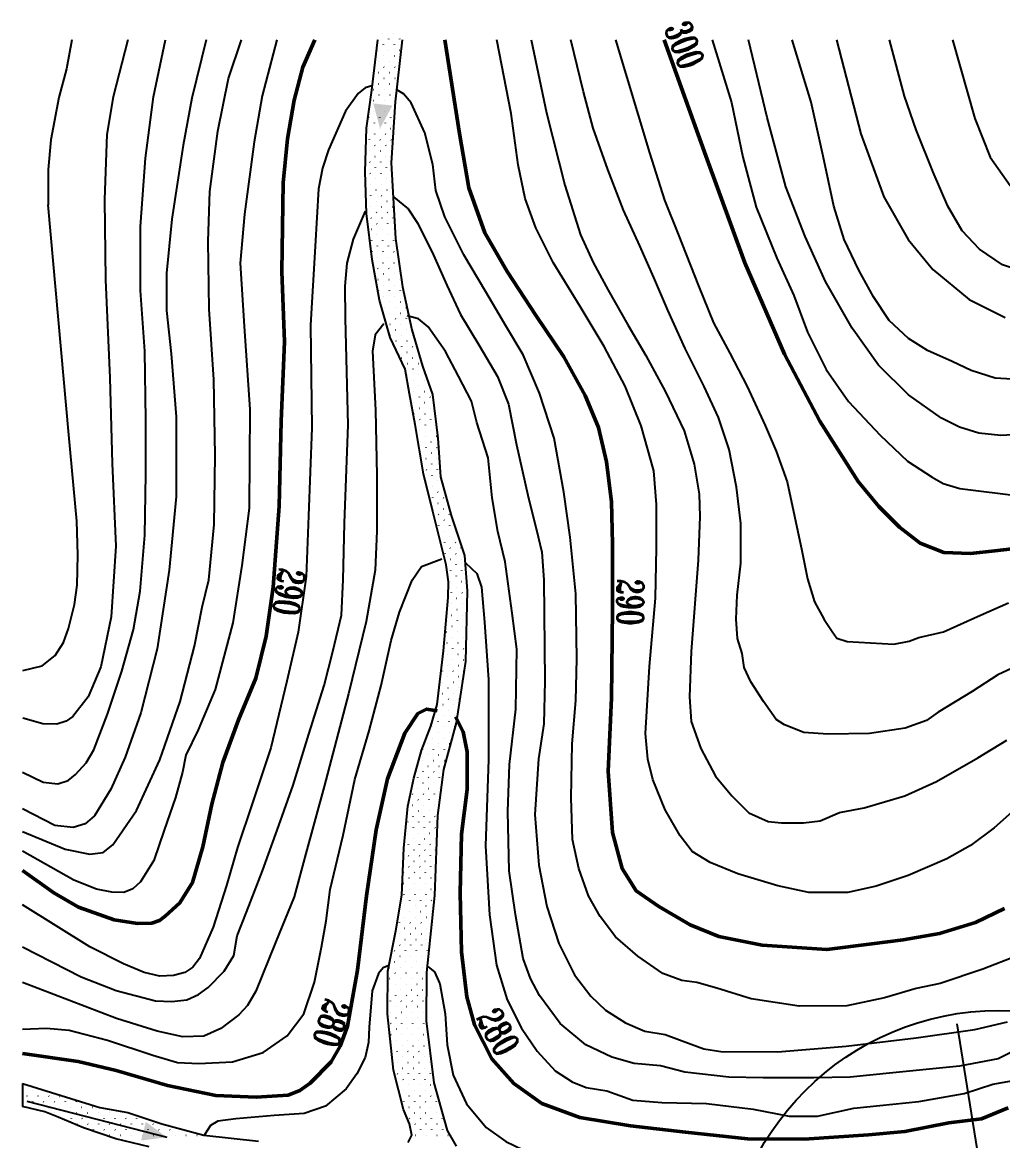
# Model space of a CAD drawing. Header units: millimetres. Extents: x 2268 to 10992, y 389 to 3530.
# Drawn here: x 4580.8 to 4867.3, y 660.5 to 987.3 of the extents above; entities that cross this region are included whole.
import ezdxf
from ezdxf.enums import TextEntityAlignment as Align

# ---------------------------------------------------------------- set-up
doc = ezdxf.new("R2010")
doc.units = ezdxf.units.MM
doc.layers.get('0').update_dxf_attribs({"true_color": 0xd9d9d9})
for name, color, linetype in [('cerchi', 101, 'Continuous'), ('fiume', 4, 'Continuous'), ('reffifilo 2', 192, 'Continuous')]:
    doc.layers.add(name, color=color, linetype=linetype)
doc.layers.add('linee rosse', color=7, linetype='Continuous', lineweight=50, true_color=0xffc2c2)
doc.styles.add('TRIPLEX', font='romant', dxfattribs={"width": 0.86, "height": 10})

# ---------------------------------------------------------------- blocks, each defined once
blk = doc.blocks.new('B01C419F8')
at = {"layer": 'fiume', "linetype": 'Continuous'}
for p, q in [((262.66, 45.44), (262.68, 45.45)), ((263.82, 45.47), (263.84, 45.48)), ((264.98, 45.5), (265, 45.51)), ((265.56, 46.08), (265.57, 46.09)), ((266.14, 45.52), (266.15, 45.54)), ((267.3, 45.55), (267.31, 45.57)), ((268.46, 45.58), (268.47, 45.59)), ((269.62, 45.61), (269.63, 45.62)), ((270.78, 45.64), (270.79, 45.65)), ((271.94, 45.66), (271.95, 45.68)), ((273.1, 45.69), (273.11, 45.71)), ((274.26, 45.72), (274.27, 45.74)), ((275.42, 45.75), (275.43, 45.76)), ((277.16, 45.23), (277.17, 45.24)), ((278.32, 45.25), (278.33, 45.27)), ((259.18, 44.22), (259.2, 44.24)), ((260.34, 44.25), (260.36, 44.26)), ((260.92, 44.83), (260.94, 44.84)), ((261.5, 44.28), (261.52, 44.29)), ((262.08, 44.86), (262.1, 44.87)), ((262.66, 44.31), (262.68, 44.32)), ((263.24, 44.89), (263.26, 44.9)), ((263.82, 44.34), (263.84, 44.35)), ((264.4, 44.92), (264.42, 44.93)), ((264.98, 44.36), (265, 44.38)), ((265.56, 44.94), (265.58, 44.96)), ((266.14, 44.39), (266.15, 44.41)), ((266.72, 44.97), (266.73, 44.99)), ((267.3, 44.42), (267.31, 44.43)), ((267.88, 45), (267.89, 45.01)), ((268.46, 44.45), (268.47, 44.46)), ((269.04, 45.03), (269.05, 45.04)), ((269.62, 44.48), (269.63, 44.49)), ((270.2, 45.06), (270.21, 45.07)), ((270.78, 44.51), (270.79, 44.52)), ((271.36, 45.09), (271.37, 45.1)), ((271.94, 44.53), (271.95, 44.55)), ((272.52, 45.11), (272.53, 45.13)), ((273.1, 44.56), (273.11, 44.58)), ((273.68, 45.14), (273.69, 45.16)), ((274.26, 44.59), (274.27, 44.6)), ((274.84, 45.17), (274.85, 45.18)), ((275.42, 44.62), (275.43, 44.63)), ((276, 45.2), (276.01, 45.21)), ((276, 44.07), (276.01, 44.08)), ((276.58, 44.65), (276.59, 44.66)), ((277.16, 44.1), (277.17, 44.11)), ((277.74, 44.68), (277.75, 44.69)), ((278.32, 44.12), (278.33, 44.14)), ((278.9, 44.7), (278.91, 44.72)), ((279.48, 44.15), (279.49, 44.17)), ((280.06, 44.73), (280.07, 44.75)), ((280.64, 44.18), (280.65, 44.19)), ((281.22, 44.76), (281.23, 44.77)), ((281.8, 44.21), (281.81, 44.22)), ((282.96, 44.24), (282.97, 44.25)), ((323.54, 44.1), (323.56, 44.11)), ((251.07, 42.89), (251.08, 42.91)), ((252.22, 42.92), (252.24, 42.94)), ((253.38, 42.95), (253.4, 42.96)), ((254.54, 42.98), (254.56, 42.99)), ((255.7, 43.01), (255.72, 43.02)), ((256.86, 43.03), (256.88, 43.05)), ((257.44, 43.61), (257.46, 43.63)), ((258.02, 43.06), (258.04, 43.08)), ((258.6, 43.64), (258.62, 43.66)), ((259.18, 43.09), (259.2, 43.11)), ((259.76, 43.67), (259.78, 43.69)), ((260.34, 43.12), (260.36, 43.13)), ((260.92, 43.7), (260.94, 43.71)), ((262.08, 43.73), (262.1, 43.74)), ((263.24, 43.76), (263.26, 43.77)), ((270.2, 43.93), (270.21, 43.94)), ((271.36, 43.95), (271.37, 43.97)), ((272.52, 43.98), (272.53, 44)), ((273.68, 44.01), (273.69, 44.02)), ((274.84, 44.04), (274.85, 44.05)), ((275.42, 43.49), (275.43, 43.5)), ((276.58, 43.52), (276.59, 43.53)), ((277.74, 43.54), (277.75, 43.56)), ((278.9, 43.57), (278.91, 43.59)), ((279.48, 43.02), (279.49, 43.03)), ((280.06, 43.6), (280.07, 43.61)), ((280.64, 43.05), (280.65, 43.06)), ((281.22, 43.63), (281.23, 43.64)), ((281.8, 43.08), (281.81, 43.09)), ((282.38, 43.66), (282.39, 43.67)), ((282.96, 43.11), (282.97, 43.12)), ((283.54, 43.69), (283.55, 43.7)), ((284.12, 43.13), (284.13, 43.15)), ((284.7, 43.71), (284.71, 43.73)), ((285.28, 43.16), (285.29, 43.18)), ((286.43, 43.19), (286.45, 43.2)), ((287.59, 43.22), (287.61, 43.23)), ((321.22, 42.91), (321.24, 42.92)), ((321.8, 43.49), (321.82, 43.5)), ((322.38, 42.94), (322.4, 42.95)), ((322.96, 43.52), (322.98, 43.53)), ((323.54, 42.96), (323.56, 42.98)), ((245.85, 42.2), (245.86, 42.21)), ((247.01, 42.23), (247.02, 42.24)), ((248.17, 42.26), (248.18, 42.27)), ((249.33, 42.28), (249.34, 42.3)), ((249.91, 42.86), (249.92, 42.88)), ((249.91, 41.73), (249.92, 41.75)), ((250.49, 42.31), (250.5, 42.33)), ((251.07, 41.76), (251.08, 41.78)), ((251.65, 42.34), (251.66, 42.36)), ((252.22, 41.79), (252.24, 41.8)), ((252.8, 42.37), (252.82, 42.38)), ((253.38, 41.82), (253.4, 41.83)), ((253.96, 42.4), (253.98, 42.41)), ((254.54, 41.85), (254.56, 41.86)), ((255.12, 42.43), (255.14, 42.44)), ((255.7, 41.87), (255.72, 41.89)), ((256.28, 42.45), (256.3, 42.47)), ((257.44, 42.48), (257.46, 42.5)), ((258.6, 42.51), (258.62, 42.53)), ((281.22, 42.5), (281.23, 42.51)), ((282.38, 42.53), (282.39, 42.54)), ((282.96, 41.97), (282.97, 41.99)), ((283.54, 42.55), (283.55, 42.57)), ((284.12, 42), (284.13, 42.02)), ((284.7, 42.58), (284.71, 42.6)), ((285.28, 42.03), (285.29, 42.04)), ((285.85, 42.61), (285.87, 42.62)), ((286.43, 42.06), (286.45, 42.07)), ((287.01, 42.64), (287.03, 42.65)), ((287.59, 42.09), (287.61, 42.1)), ((288.17, 42.67), (288.19, 42.68)), ((288.75, 42.12), (288.77, 42.13)), ((289.33, 42.7), (289.35, 42.71)), ((289.91, 42.14), (289.93, 42.16)), ((290.49, 42.72), (290.51, 42.74)), ((291.07, 42.17), (291.09, 42.19)), ((291.65, 42.75), (291.67, 42.77)), ((292.23, 42.2), (292.25, 42.21)), ((292.81, 42.78), (292.83, 42.79)), ((293.39, 42.23), (293.41, 42.24)), ((293.97, 42.81), (293.99, 42.82)), ((294.55, 42.26), (294.57, 42.27)), ((295.13, 42.84), (295.15, 42.85)), ((295.71, 42.28), (295.73, 42.3)), ((296.29, 41.73), (296.31, 41.75)), ((296.87, 42.31), (296.89, 42.33)), ((297.45, 41.76), (297.47, 41.78)), ((298.03, 42.34), (298.05, 42.36)), ((298.61, 41.79), (298.63, 41.8)), ((299.19, 42.37), (299.21, 42.38)), ((299.77, 41.82), (299.78, 41.83)), ((300.35, 42.4), (300.36, 42.41)), ((300.93, 41.85), (300.94, 41.86)), ((301.51, 42.43), (301.52, 42.44)), ((302.09, 41.87), (302.1, 41.89)), ((303.25, 41.9), (303.26, 41.92)), ((304.41, 41.93), (304.42, 41.95)), ((305.57, 41.96), (305.58, 41.97)), ((316.01, 42.21), (316.02, 42.23)), ((317.17, 42.24), (317.18, 42.26)), ((318.33, 42.27), (318.34, 42.28)), ((319.48, 42.3), (319.5, 42.31)), ((320.06, 42.88), (320.08, 42.89)), ((320.06, 41.75), (320.08, 41.76)), ((320.64, 42.33), (320.66, 42.34)), ((321.22, 41.78), (321.24, 41.79)), ((321.8, 42.36), (321.82, 42.37)), ((322.38, 41.8), (322.4, 41.82)), ((322.96, 42.38), (322.98, 42.4)), ((323.54, 41.83), (323.56, 41.85)), ((243.53, 41.01), (243.54, 41.03)), ((244.69, 41.04), (244.7, 41.05)), ((245.27, 41.62), (245.28, 41.63)), ((245.85, 41.07), (245.86, 41.08)), ((246.43, 41.65), (246.44, 41.66)), ((247.01, 41.1), (247.02, 41.11)), ((247.59, 41.68), (247.6, 41.69)), ((248.17, 41.13), (248.18, 41.14)), ((248.75, 41.71), (248.76, 41.72)), ((248.75, 40.57), (248.76, 40.59)), ((249.33, 41.15), (249.34, 41.17)), ((250.49, 41.18), (250.5, 41.2)), ((251.65, 41.21), (251.66, 41.22)), ((252.8, 41.24), (252.82, 41.25)), ((283.54, 41.42), (283.55, 41.44)), ((284.7, 41.45), (284.71, 41.46)), ((285.28, 40.9), (285.29, 40.91)), ((285.85, 41.48), (285.87, 41.49)), ((286.43, 40.93), (286.45, 40.94)), ((287.01, 41.51), (287.03, 41.52)), ((287.59, 40.96), (287.61, 40.97)), ((288.17, 41.54), (288.19, 41.55)), ((288.75, 40.98), (288.77, 41)), ((289.33, 41.56), (289.35, 41.58)), ((289.91, 41.01), (289.93, 41.03)), ((290.49, 41.59), (290.51, 41.61)), ((291.07, 41.04), (291.09, 41.05)), ((291.65, 41.62), (291.67, 41.63)), ((292.23, 41.07), (292.25, 41.08)), ((292.81, 41.65), (292.83, 41.66)), ((293.39, 41.1), (293.41, 41.11)), ((293.97, 41.68), (293.99, 41.69)), ((294.55, 41.13), (294.57, 41.14)), ((295.13, 41.71), (295.15, 41.72)), ((295.13, 40.57), (295.15, 40.59)), ((295.71, 41.15), (295.73, 41.17)), ((296.29, 40.6), (296.31, 40.62)), ((296.87, 41.18), (296.89, 41.2)), ((297.45, 40.63), (297.47, 40.64)), ((298.03, 41.21), (298.05, 41.22)), ((298.61, 40.66), (298.63, 40.67)), ((299.19, 41.24), (299.21, 41.25)), ((299.77, 40.69), (299.78, 40.7)), ((300.35, 41.27), (300.36, 41.28)), ((300.93, 40.72), (300.94, 40.73)), ((301.51, 41.3), (301.52, 41.31)), ((302.09, 40.74), (302.1, 40.76)), ((302.67, 41.32), (302.68, 41.34)), ((303.25, 40.77), (303.26, 40.79)), ((303.83, 41.35), (303.84, 41.37)), ((304.41, 40.8), (304.42, 40.81)), ((304.99, 41.38), (305, 41.39)), ((305.57, 40.83), (305.58, 40.84)), ((306.15, 41.41), (306.16, 41.42)), ((306.73, 40.86), (306.74, 40.87)), ((307.31, 41.44), (307.32, 41.45)), ((307.89, 40.88), (307.9, 40.9)), ((308.47, 41.46), (308.48, 41.48)), ((309.05, 40.91), (309.06, 40.93)), ((309.63, 41.49), (309.64, 41.51)), ((310.21, 40.94), (310.22, 40.96)), ((310.79, 41.52), (310.8, 41.54)), ((311.37, 40.97), (311.38, 40.98)), ((311.95, 41.55), (311.96, 41.56)), ((312.53, 41), (312.54, 41.01)), ((313.11, 41.58), (313.12, 41.59)), ((313.69, 41.03), (313.7, 41.04)), ((314.27, 41.61), (314.28, 41.62)), ((314.85, 41.05), (314.86, 41.07)), ((315.43, 41.63), (315.44, 41.65)), ((316.01, 41.08), (316.02, 41.1)), ((316.59, 41.66), (316.6, 41.68)), ((317.17, 41.11), (317.18, 41.13)), ((317.75, 41.69), (317.76, 41.71)), ((318.33, 41.14), (318.34, 41.15)), ((318.91, 41.72), (318.92, 41.73)), ((318.91, 40.59), (318.92, 40.6)), ((319.48, 41.17), (319.5, 41.18)), ((320.06, 40.62), (320.08, 40.63)), ((320.64, 41.2), (320.66, 41.21)), ((321.22, 40.64), (321.24, 40.66)), ((321.8, 41.22), (321.82, 41.24)), ((322.38, 40.67), (322.4, 40.69)), ((322.96, 41.25), (322.98, 41.27)), ((323.54, 40.7), (323.56, 40.72)), ((237.73, 39.74), (237.74, 39.75)), ((238.89, 39.77), (238.9, 39.78)), ((240.05, 39.8), (240.06, 39.81)), ((240.63, 40.38), (240.64, 40.39)), ((241.21, 39.82), (241.22, 39.84)), ((241.79, 40.4), (241.8, 40.42)), ((242.37, 39.85), (242.38, 39.87)), ((242.95, 40.43), (242.96, 40.45)), ((243.53, 39.88), (243.54, 39.89)), ((244.11, 40.46), (244.12, 40.47)), ((244.69, 39.91), (244.7, 39.92)), ((245.27, 40.49), (245.28, 40.5)), ((246.43, 40.52), (246.44, 40.53)), ((247.59, 40.55), (247.6, 40.56)), ((288.17, 40.4), (288.19, 40.42)), ((289.33, 40.43), (289.35, 40.45)), ((289.91, 39.88), (289.93, 39.89)), ((290.49, 40.46), (290.51, 40.47)), ((291.07, 39.91), (291.09, 39.92)), ((291.65, 40.49), (291.67, 40.5)), ((292.23, 39.94), (292.25, 39.95)), ((292.81, 40.52), (292.83, 40.53)), ((293.39, 39.97), (293.41, 39.98)), ((293.97, 40.55), (293.99, 40.56)), ((294.55, 39.99), (294.57, 40.01)), ((295.71, 40.02), (295.73, 40.04)), ((296.29, 39.47), (296.31, 39.48)), ((296.87, 40.05), (296.89, 40.06)), ((297.45, 39.5), (297.47, 39.51)), ((298.03, 40.08), (298.05, 40.09)), ((298.61, 39.53), (298.63, 39.54)), ((299.19, 40.11), (299.21, 40.12)), ((299.77, 39.56), (299.78, 39.57)), ((300.35, 40.14), (300.36, 40.15)), ((300.93, 39.58), (300.94, 39.6)), ((301.51, 40.16), (301.52, 40.18)), ((302.09, 39.61), (302.1, 39.63)), ((302.67, 40.19), (302.68, 40.21)), ((303.25, 39.64), (303.26, 39.65)), ((303.83, 40.22), (303.84, 40.23)), ((304.41, 39.67), (304.42, 39.68)), ((304.99, 40.25), (305, 40.26)), ((305.57, 39.7), (305.58, 39.71)), ((306.15, 40.28), (306.16, 40.29)), ((306.73, 39.73), (306.74, 39.74)), ((307.31, 40.31), (307.32, 40.32)), ((307.89, 39.75), (307.9, 39.77)), ((308.47, 40.33), (308.48, 40.35)), ((309.05, 39.78), (309.06, 39.8)), ((309.63, 40.36), (309.64, 40.38)), ((310.21, 39.81), (310.22, 39.82)), ((310.79, 40.39), (310.8, 40.4)), ((311.37, 39.84), (311.38, 39.85)), ((311.95, 40.42), (311.96, 40.43)), ((312.53, 39.87), (312.54, 39.88)), ((313.11, 40.45), (313.12, 40.46)), ((313.69, 39.89), (313.7, 39.91)), ((314.27, 40.47), (314.28, 40.49)), ((314.85, 39.92), (314.86, 39.94)), ((315.43, 40.5), (315.44, 40.52)), ((316.01, 39.95), (316.02, 39.97)), ((316.59, 40.53), (316.6, 40.55)), ((317.17, 39.98), (317.18, 39.99)), ((317.75, 40.56), (317.76, 40.57)), ((317.75, 39.43), (317.76, 39.44)), ((318.33, 40.01), (318.34, 40.02)), ((318.91, 39.46), (318.92, 39.47)), ((319.48, 40.04), (319.5, 40.05)), ((320.06, 39.48), (320.08, 39.5)), ((320.64, 40.06), (320.66, 40.08)), ((321.8, 40.09), (321.82, 40.11)), ((209.32, 38.48), (209.33, 38.49)), ((209.9, 39.06), (209.91, 39.07)), ((210.48, 38.51), (210.49, 38.52)), ((211.06, 39.09), (211.07, 39.1)), ((211.64, 38.54), (211.65, 38.55)), ((212.22, 39.12), (212.23, 39.13)), ((212.8, 38.57), (212.81, 38.58)), ((213.96, 38.59), (213.97, 38.61)), ((215.12, 38.62), (215.13, 38.64)), ((227.29, 38.35), (227.31, 38.37)), ((228.45, 38.38), (228.47, 38.4)), ((229.61, 38.41), (229.63, 38.42)), ((230.77, 38.44), (230.79, 38.45)), ((231.93, 38.47), (231.95, 38.48)), ((233.09, 38.49), (233.1, 38.51)), ((234.25, 38.52), (234.26, 38.54)), ((234.83, 39.1), (234.84, 39.12)), ((235.41, 38.55), (235.42, 38.57)), ((235.99, 39.13), (236, 39.15)), ((236.57, 38.58), (236.58, 38.59)), ((237.15, 39.16), (237.16, 39.17)), ((237.73, 38.61), (237.74, 38.62)), ((238.31, 39.19), (238.32, 39.2)), ((238.89, 38.64), (238.9, 38.65)), ((239.47, 39.22), (239.48, 39.23)), ((240.05, 38.66), (240.06, 38.68)), ((240.63, 39.24), (240.64, 39.26)), ((241.21, 38.69), (241.22, 38.71)), ((241.79, 39.27), (241.8, 39.29)), ((242.95, 39.3), (242.96, 39.32)), ((301.51, 39.03), (301.52, 39.05)), ((302.67, 39.06), (302.68, 39.07)), ((303.25, 38.51), (303.26, 38.52)), ((303.83, 39.09), (303.84, 39.1)), ((304.41, 38.54), (304.42, 38.55)), ((304.99, 39.12), (305, 39.13)), ((305.57, 38.57), (305.58, 38.58)), ((306.15, 39.15), (306.16, 39.16)), ((306.73, 38.59), (306.74, 38.61)), ((307.31, 39.17), (307.32, 39.19)), ((307.89, 38.62), (307.9, 38.64)), ((308.47, 39.2), (308.48, 39.22)), ((309.05, 38.65), (309.06, 38.66)), ((309.63, 39.23), (309.64, 39.24)), ((310.21, 38.68), (310.22, 38.69)), ((310.79, 39.26), (310.8, 39.27)), ((311.37, 38.71), (311.38, 38.72)), ((311.95, 39.29), (311.96, 39.3)), ((312.53, 38.74), (312.54, 38.75)), ((313.11, 39.32), (313.12, 39.33)), ((313.69, 38.76), (313.7, 38.78)), ((314.27, 39.34), (314.28, 39.36)), ((314.85, 38.79), (314.86, 38.81)), ((315.43, 39.37), (315.44, 39.39)), ((316.01, 38.82), (316.02, 38.83)), ((316.59, 39.4), (316.6, 39.41)), ((317.17, 38.85), (317.18, 38.86)), ((318.33, 38.88), (318.34, 38.89)), ((209.32, 37.35), (209.33, 37.36)), ((209.9, 37.93), (209.91, 37.94)), ((210.48, 37.38), (210.49, 37.39)), ((211.06, 37.96), (211.07, 37.97)), ((211.64, 37.41), (211.65, 37.42)), ((212.22, 37.99), (212.23, 38)), ((212.8, 37.43), (212.81, 37.45)), ((213.38, 38.01), (213.39, 38.03)), ((213.96, 37.46), (213.97, 37.48)), ((214.54, 38.04), (214.55, 38.06)), ((215.12, 37.49), (215.13, 37.5)), ((215.7, 38.07), (215.71, 38.08)), ((216.28, 37.52), (216.29, 37.53)), ((216.86, 38.1), (216.87, 38.11)), ((217.44, 37.55), (217.45, 37.56)), ((218.02, 38.13), (218.03, 38.14)), ((218.59, 37.58), (218.61, 37.59)), ((219.17, 38.16), (219.19, 38.17)), ((219.75, 37.6), (219.77, 37.62)), ((220.33, 38.18), (220.35, 38.2)), ((220.91, 37.63), (220.93, 37.65)), ((221.49, 38.21), (221.5, 38.22)), ((222.07, 37.66), (222.09, 37.67)), ((222.65, 37.11), (222.67, 37.12)), ((223.23, 37.69), (223.25, 37.7)), ((223.81, 37.14), (223.83, 37.15)), ((224.39, 37.72), (224.41, 37.73)), ((224.97, 37.17), (224.99, 37.18)), ((225.55, 37.75), (225.57, 37.76)), ((226.13, 37.19), (226.15, 37.21)), ((226.71, 37.77), (226.73, 37.79)), ((227.29, 37.22), (227.31, 37.24)), ((227.87, 37.8), (227.89, 37.82)), ((228.45, 37.25), (228.47, 37.26)), ((229.03, 37.83), (229.05, 37.84)), ((229.61, 37.28), (229.63, 37.29)), ((230.19, 37.86), (230.21, 37.87)), ((230.77, 37.31), (230.79, 37.32)), ((231.35, 37.89), (231.37, 37.9)), ((231.93, 37.34), (231.95, 37.35)), ((232.51, 37.92), (232.52, 37.93)), ((233.09, 37.36), (233.1, 37.38)), ((233.67, 37.94), (233.68, 37.96)), ((234.25, 37.39), (234.26, 37.41)), ((234.83, 37.97), (234.84, 37.99)), ((235.41, 37.42), (235.42, 37.43)), ((235.99, 38), (236, 38.01)), ((236.57, 37.45), (236.58, 37.46)), ((237.15, 38.03), (237.16, 38.04)), ((237.73, 37.48), (237.74, 37.49)), ((238.31, 38.06), (238.32, 38.07)), ((238.89, 37.5), (238.9, 37.52)), ((239.47, 38.08), (239.48, 38.1)), ((240.63, 38.11), (240.64, 38.13)), ((306.15, 38.01), (306.16, 38.03)), ((307.31, 38.04), (307.32, 38.06)), ((308.47, 38.07), (308.48, 38.08)), ((309.63, 38.1), (309.64, 38.11)), ((310.79, 38.13), (310.8, 38.14)), ((311.95, 38.16), (311.96, 38.17)), ((313.11, 38.18), (313.12, 38.2)), ((314.27, 38.21), (314.28, 38.23)), ((209.91, 36.81), (209.91, 36.81)), ((211.06, 36.83), (211.07, 36.84)), ((212.22, 36.85), (212.23, 36.87)), ((213.38, 36.88), (213.39, 36.9)), ((213.97, 36.34), (213.97, 36.35)), ((214.54, 36.91), (214.55, 36.93)), ((215.12, 36.36), (215.13, 36.37)), ((215.7, 36.94), (215.71, 36.95)), ((216.28, 36.39), (216.29, 36.4)), ((216.86, 36.97), (216.87, 36.98)), ((217.44, 36.42), (217.45, 36.43)), ((218.02, 37), (218.03, 37.01)), ((218.59, 36.44), (218.61, 36.46)), ((219.17, 37.02), (219.19, 37.04)), ((219.75, 36.47), (219.77, 36.49)), ((220.33, 37.05), (220.35, 37.07)), ((220.91, 36.5), (220.93, 36.51)), ((221.49, 37.08), (221.51, 37.09)), ((221.49, 35.95), (221.51, 35.96)), ((222.07, 36.53), (222.09, 36.54)), ((222.65, 35.98), (222.67, 35.99)), ((223.23, 36.56), (223.25, 36.57)), ((223.81, 36.01), (223.83, 36.02)), ((224.39, 36.59), (224.41, 36.6)), ((224.97, 36.03), (224.99, 36.05)), ((225.55, 36.61), (225.57, 36.63)), ((226.13, 36.06), (226.15, 36.08)), ((226.71, 36.64), (226.73, 36.66)), ((227.29, 36.09), (227.31, 36.1)), ((227.87, 36.67), (227.89, 36.68)), ((228.45, 36.12), (228.47, 36.13)), ((229.03, 36.7), (229.05, 36.71)), ((229.61, 36.15), (229.63, 36.16)), ((230.19, 36.73), (230.21, 36.74)), ((230.77, 36.18), (230.79, 36.19)), ((231.35, 36.76), (231.37, 36.77)), ((231.93, 36.2), (231.95, 36.22)), ((232.51, 36.78), (232.52, 36.8)), ((233.67, 36.81), (233.68, 36.83)), ((234.83, 36.84), (234.84, 36.85)), ((235.99, 36.87), (236, 36.88)), ((218.02, 35.86), (218.03, 35.88)), ((219.17, 35.89), (219.19, 35.91)), ((220.33, 35.92), (220.35, 35.94)), ((323.54, 18.07), (323.56, 18.09)), ((322.96, 16.36), (322.98, 16.38)), ((323.54, 16.94), (323.56, 16.96)), ((322.96, 15.23), (322.98, 15.25)), ((323.54, 15.81), (323.56, 15.83)), ((322.96, 14.1), (322.98, 14.11)), ((323.54, 14.68), (323.56, 14.69)), ((322.38, 13.52), (322.4, 13.53)), ((322.96, 12.97), (322.98, 12.98)), ((323.54, 13.55), (323.56, 13.56)), ((321.8, 11.81), (321.82, 11.82)), ((322.38, 12.39), (322.4, 12.4)), ((322.96, 11.84), (322.98, 11.85)), ((323.54, 12.42), (323.56, 12.43)), ((321.8, 10.68), (321.82, 10.69)), ((322.38, 11.26), (322.4, 11.27)), ((322.96, 10.71), (322.98, 10.72)), ((323.54, 11.29), (323.56, 11.3)), ((321.22, 10.1), (321.24, 10.11)), ((321.8, 9.55), (321.82, 9.56)), ((322.38, 10.13), (322.4, 10.14)), ((322.96, 9.57), (322.98, 9.59)), ((323.54, 10.15), (323.56, 10.17)), ((321.22, 8.97), (321.24, 8.98)), ((321.8, 8.41), (321.82, 8.43)), ((322.38, 8.99), (322.4, 9.01)), ((322.96, 8.44), (322.98, 8.46)), ((323.54, 9.02), (323.56, 9.04)), ((320.64, 7.25), (320.66, 7.27)), ((321.22, 7.83), (321.24, 7.85)), ((321.8, 7.28), (321.82, 7.3)), ((322.38, 7.86), (322.4, 7.88)), ((322.96, 7.31), (322.98, 7.33)), ((320.64, 6.12), (320.66, 6.14)), ((321.22, 6.7), (321.24, 6.72)), ((321.8, 6.15), (321.82, 6.17)), ((322.38, 6.73), (322.4, 6.75)), ((320.06, 5.54), (320.08, 5.56)), ((320.64, 4.99), (320.66, 5.01)), ((321.22, 5.57), (321.24, 5.59)), ((321.8, 5.02), (321.82, 5.03)), ((322.38, 5.6), (322.4, 5.61)), ((319.49, 3.84), (319.5, 3.85)), ((320.06, 4.41), (320.08, 4.43)), ((320.64, 3.86), (320.66, 3.87)), ((321.22, 4.44), (321.24, 4.45)), ((319.48, 2.7), (319.5, 2.72)), ((320.06, 3.28), (320.08, 3.3)), ((320.64, 2.73), (320.66, 2.74)), ((321.22, 3.31), (321.24, 3.32)), ((319.48, 1.57), (319.5, 1.58)), ((320.06, 2.15), (320.08, 2.16)), ((320.64, 1.6), (320.66, 1.61)), ((318.33, 0.42), (318.34, 0.42)), ((318.91, 0.99), (318.92, 1)), ((319.48, 0.44), (319.5, 0.45)), ((320.06, 1.02), (320.08, 1.03)), ((320.64, 0.47), (320.66, 0.48))]:
    blk.add_line(p, q, dxfattribs=at)

msp = doc.modelspace()

# ---------------------------------------------------------------- linework, layer by layer
at = {"transparency": 33554687}
for p, q in [((4580.87994, 677.20964), (4580.87994, 670.44165)), ((4582.09483, 672.02262), (4623.0429, 661.50137))]:
    msp.add_line(p, q, dxfattribs=at)
for points in [[(4580.82432, 768.12751), (4586.87787, 765.25328), (4591.19425, 764.74764), (4594.21616, 765.77154), (4596.38631, 767.48591), (4599.47969, 770.90462), (4601.70381, 774.66527), (4605.72597, 785.16377), (4609.85038, 797.70744), (4613.29307, 809.84208), (4615.27006, 821.0223), (4616.63351, 837.45178), (4616.9062, 855.27879), (4616.9062, 871.09472), (4616.59942, 891.17141), (4615.37232, 908.96433), (4615.33824, 927.57532), (4616.78198, 947.61718), (4619.13391, 965.50159), (4622.60667, 982.13514)], [(4655.14937, 982.13514), (4650.89554, 965.83067), (4648.52101, 952.35588), (4645.70891, 931.25661), (4644.44773, 916.90638), (4645.60665, 898.49991), (4647.24279, 874.19655), (4647.10644, 845.35975), (4644.92493, 828.58941), (4642.33439, 811.81907), (4637.15331, 792.28776), (4632.17675, 780.52807), (4628.6318, 773.09731), (4627.60922, 768.18892), (4625.59814, 760.75816), (4622.25771, 751.24815), (4619.25813, 742.38577), (4615.30415, 736.07985), (4613.14637, 734.0907), (4610.51743, 733.05119), (4606.98808, 733.07848), (4602.50124, 734.02772), (4595.85031, 736.59684), (4580.85849, 745.1171)], [(4634.48688, 982.13514), (4630.34253, 965.13176), (4627.81373, 951.38443), (4624.54147, 929.75682), (4622.90534, 913.97498), (4622.90534, 903.03336), (4624.30287, 890.38743), (4625.80266, 872.01504), (4625.73448, 848.76835), (4623.68932, 827.19188), (4620.24663, 804.25197), (4615.40641, 785.50463), (4610.87296, 772.58602), (4606.71446, 763.21235), (4601.90679, 755.45707), (4599.18229, 753.10705), (4595.6725, 752.00409), (4590.35723, 752.60631), (4580.85849, 757.42689)], [(4580.85849, 750.8368), (4593.33925, 745.69347), (4600.50442, 744.1949), (4604.47694, 744.67369), (4607.29194, 746.96837), (4614.15208, 756.97871), (4621.03061, 771.76795), (4626.89341, 788.84507), (4631.15417, 805.03594), (4633.33567, 816.3866), (4635.27858, 824.36274), (4636.84654, 840.55362), (4637.15331, 860.73256), (4636.81245, 882.95667), (4635.44901, 903.51056), (4635.10815, 923.34865), (4635.58535, 937.83522), (4637.97138, 955.45771), (4641.10297, 970.84033), (4644.87523, 982.13514)], [(4611.60063, 982.13514), (4607.32478, 965.51772), (4605.50441, 954.48626), (4604.83973, 935.51737), (4605.14651, 912.06616), (4606.3736, 883.3657), (4607.02124, 858.38062), (4608.11199, 834.21361), (4606.81672, 813.55746), (4603.71489, 798.96863), (4600.0336, 790.14034), (4595.57555, 784.41891), (4593.66558, 783.06458), (4590.89265, 782.17313), (4586.80015, 782.29503), (4580.93144, 783.98077)], [(4595.29793, 982.13514), (4593.72768, 973.69375), (4591.4682, 965.31299), (4589.12435, 952.97117), (4588.3677, 944.23546), (4588.3782, 933.81139)], [(4693.55972, 659.99839), (4694.67498, 662.11308), (4693.91788, 665.39202), (4692.23496, 669.62237), (4689.30901, 681.12204), (4687.47178, 697.55501), (4687.6419, 710.00731), (4689.98946, 721.77917), (4691.72462, 732.19011), (4692.26898, 745.9693), (4693.4938, 758.25149), (4695.19493, 766.41694), (4697.47445, 774.48032), (4700.16225, 781.65911), (4702.06752, 787.95331), (4703.8367, 803.60375), (4705.23163, 819.18614), (4705.35921, 823.80472), (4704.61922, 828.78054), (4700.74063, 844.36294), (4698.05284, 855.38629), (4695.63723, 869.74387), (4693.97012, 878.72586), (4692.67725, 885.90465), (4688.28833, 895.22687), (4685.19226, 906.08011), (4683.04883, 917.95403), (4681.3477, 931.39299), (4681.00747, 943.64116), (4681.3477, 956.33163), (4682.93571, 967.49653), (4684.66443, 982.13514)], [(4691.78396, 982.13514), (4689.77379, 964.05523), (4688.56051, 946.22689), (4689.81935, 924.14616), (4691.92875, 909.99272), (4694.58253, 897.40432), (4697.74664, 886.85728), (4700.70661, 878.55574), (4702.20361, 865.76321), (4703.02015, 854.46768), (4706.15024, 843.17214), (4709.99481, 831.50236), (4710.81135, 821.15946), (4710.30101, 800.5417), (4707.54517, 782.5437), (4703.90474, 768.96864), (4702.10154, 755.52968), (4701.25097, 732.15609), (4698.93743, 709.66709), (4698.76732, 695.47962), (4701.04684, 677.41357), (4704.99347, 663.49829), (4707.63023, 658.87546)], [(4873.47386, 759.57838), (4864.79807, 751.88925), (4857.89146, 746.7178), (4850.95083, 742.83921), (4839.68932, 737.93995), (4830.26503, 734.84388), (4822.06556, 733.04068), (4810.63394, 733.00665), (4801.61792, 734.91193), (4789.91412, 738.48431), (4781.78269, 741.81853), (4776.57722, 744.94862), (4773.07288, 749.54168), (4768.64993, 757.12875), (4765.0095, 766.00867), (4763.59331, 771.95414), (4762.86607, 779.48166), (4764.09089, 799.01068), (4765.79203, 819.05005), (4766.13225, 833.67981), (4766.13225, 846.37028), (4765.38375, 856.23686), (4761.67528, 869.33559), (4756.98015, 880.93733), (4750.82204, 892.5731), (4743.84739, 904.2769), (4735.88608, 917.10346), (4730.85072, 927.24222), (4727.75465, 935.84996), (4725.71329, 945.6485), (4723.67193, 960.6355), (4719.50483, 982.13514)], [(4729.49952, 982.13514), (4733.98081, 960.85664), (4739.32237, 939.72855), (4743.91543, 925.23488), (4747.65793, 917.10346), (4752.01283, 909.04008), (4757.72865, 898.86729), (4763.03619, 889.95335), (4768.78602, 879.30424), (4774.16161, 867.90664), (4777.15561, 858.17615), (4778.55054, 849.3983), (4778.7887, 842.89996), (4778.27836, 830.14145), (4776.23699, 803.39961), (4775.72665, 790.16478), (4776.23699, 783.02002), (4779.02685, 775.05871), (4783.34774, 766.99533), (4788.11091, 761.21147), (4793.07823, 756.27818), (4798.79404, 753.72648), (4802.67263, 753.3182), (4809.06889, 753.3182), (4813.90012, 753.93061), (4819.54788, 756.38025), (4820.0694, 756.47773)], [(4877.42049, 801.93664), (4865.8868, 796.62909), (4858.33376, 791.6958), (4848.43315, 785.67379), (4845.03088, 783.25818), (4838.80473, 781.0467), (4828.35976, 779.51568), (4816.21366, 779.2435), (4809.13694, 779.78786), (4803.48917, 781.96531), (4801.07356, 783.56438), (4797.39911, 788.80387), (4793.65661, 794.55371), (4791.75134, 798.7385), (4791.10491, 802.88927), (4789.744, 807.2782), (4789.40378, 812.89194), (4789.67596, 819.8666), (4790.76468, 829.22284), (4790.79871, 840.82458), (4789.50584, 851.43966), (4787.36241, 862.46301), (4784.1983, 871.81925), (4780.04754, 880.83527), (4774.46781, 891.92666), (4769.39843, 903.15415), (4765.31571, 912.71453), (4761.23298, 921.9687), (4756.46981, 932.41367), (4751.94479, 944.32161), (4747.58988, 956.36565), (4744.81703, 966.96372), (4741.11778, 982.13514)], [(4754.15516, 982.13514), (4764.05687, 949.11881), (4768.4458, 935.33962), (4772.4945, 925.33695), (4778.38042, 910.33294), (4782.73533, 899.4797), (4787.56655, 890.6338), (4792.60191, 880.83527), (4797.8414, 869.47169), (4801.12459, 861.97819), (4804.30572, 853.0047), (4808.6266, 832.96533), (4810.28946, 824.63403), (4812.33507, 817.96132), (4815.06539, 812.78988), (4817.43848, 809.25151), (4818.85467, 807.36326), (4821.8274, 806.39361), (4835.50453, 805.57706), (4839.9615, 806.42763), (4842.78539, 807.48233), (4849.9982, 809.14945), (4860.74937, 814.04871), (4868.98286, 817.65512)], [(4782.40272, 982.13514), (4788.02572, 963.87943), (4791.34307, 947.894), (4795.2897, 933.29826), (4801.31172, 918.39632), (4806.27903, 907.44101), (4810.25969, 896.72386), (4815.70332, 885.87062), (4822.2697, 876.48036), (4831.52387, 866.68182), (4839.48518, 859.02672), (4846.698, 854.33159), (4849.90038, 852.56666), (4854.76137, 851.03138), (4872.7934, 848.85393)], [(4873.88213, 866.98803), (4866.77989, 866.58401), (4860.3411, 867.22619), (4854.60827, 868.99962), (4849.38579, 871.61511), (4839.72334, 878.38563), (4830.94549, 887.09544), (4823.25636, 897.94868), (4815.46516, 911.59178), (4809.54521, 924.69052), (4803.89744, 939.25223), (4798.48702, 959.48748), (4793.0256, 982.13514)], [(4873.26972, 882.8426), (4865.07025, 883.35294), (4858.04031, 885.56867), (4852.51588, 888.21819), (4845.30306, 891.34828), (4839.72334, 894.88664), (4834.14362, 900.19418), (4829.48251, 907.10079), (4825.22967, 914.89198), (4820.97684, 923.80593), (4817.91479, 933.57044), (4814.81873, 948.2002), (4811.26811, 963.95516), (4805.74004, 982.13514)], [(4818.71642, 982.13514), (4825.84881, 954.73256), (4832.51053, 936.25824), (4839.62127, 923.83995), (4846.86811, 915.02807), (4857.48319, 906.25022), (4868.03022, 901.01072)], [(4876.02556, 913.49705), (4867.2477, 916.45703), (4860.51121, 920.98205), (4855.47585, 926.32361), (4851.22301, 933.53642), (4846.93615, 943.50507), (4842.00286, 955.91906), (4838.55434, 965.67341), (4834.2023, 982.13514)], [(4852.64164, 982.13514), (4859.12171, 959.15605), (4863.58698, 947.92469), (4869.44979, 939.57361), (4876.40334, 933.88124), (4884.41356, 931.01801), (4890.17411, 930.24255), (4897.36627, 930.5408), (4905.81961, 932.45388), (4915.09101, 935.21059), (4933.29297, 940.22124), (4946.85922, 943.69802), (4959.74375, 946.25448), (4973.68495, 950.82201), (4986.33087, 957.29836), (4994.92056, 962.37718), (5004.32831, 968.23998), (5012.56009, 974.03461), (5018.94359, 978.07381), (5026.79617, 982.13514)], [(4820.0694, 756.47773), (4826.82874, 757.74115), (4838.66864, 761.24549), (4847.92281, 765.46431), (4860.03489, 772.37091), (4868.50654, 777.47432)], [(4580.87994, 677.20964), (4603.50733, 670.20841), (4611.66922, 668.73778), (4621.56982, 665.43758), (4633.85201, 662.13738), (4649.80866, 660.33418)]]:
    msp.add_lwpolyline(points, dxfattribs=at)
at = {"transparency": 33554687, "flags": 128}
for points in [[(4682.96497, 968.71719), (4680.94644, 968.09911), (4678.9343, 966.45685), (4675.26152, 961.37164), (4670.28496, 950.03803), (4668.53805, 944.678), (4667.35356, 938.65328), (4666.39915, 921.88294), (4665.03571, 898.80668), (4665.41065, 868.77687), (4664.45624, 843.11007), (4663.70635, 825.38532), (4661.42258, 809.0581), (4658.11624, 794.81013), (4653.37828, 775.27882), (4648.02676, 759.1902), (4643.73192, 746.13524), (4640.42557, 735.02319), (4636.53976, 722.88855), (4632.5517, 713.7194), (4630.63435, 711.19277), (4628.25685, 709.66316), (4624.97181, 708.70875), (4620.99652, 708.57241), (4616.44816, 709.62907), (4610.37872, 712.11736), (4600.57876, 717.14718), (4580.85849, 729.45009)], [(4871.50054, 714.49831), (4861.49787, 710.61972), (4849.01154, 706.43493), (4842.03689, 704.97195), (4832.71467, 702.21612), (4821.72534, 699.86855), (4807.77603, 699.8005), (4793.82673, 701.90991), (4783.72199, 705.00598), (4777.93813, 706.70711), (4773.48116, 707.25147), (4767.93546, 709.32686), (4760.62058, 714.43026), (4754.12224, 720.00999), (4749.69929, 725.99798), (4746.22898, 732.05402), (4743.40509, 740.04935), (4741.56787, 748.521), (4741.22764, 760.63308), (4741.49982, 776.45364), (4742.58855, 789.07606), (4742.86073, 801.25618), (4742.5205, 820.24085), (4740.88741, 836.87794), (4739.01616, 849.97668), (4736.2263, 865.72919), (4731.97347, 878.96402), (4727.14224, 890.12346), (4722.07286, 898.59511), (4716.22096, 908.49572), (4709.85872, 919.34896), (4704.27899, 930.40633), (4701.62522, 938.16351), (4700.80868, 945.78459), (4698.46111, 955.03876), (4694.42942, 963.7826), (4692.22038, 966.40259), (4690.23005, 967.59511)], [(4689.37705, 936.22421), (4693.54058, 932.80918), (4696.35171, 928.50106), (4700.91075, 919.24689), (4704.85738, 910.50306), (4708.87206, 901.92934), (4714.1796, 893.08344), (4719.65725, 883.76122), (4722.88941, 875.66382), (4725.20295, 863.7899), (4728.50315, 849.09209), (4731.56519, 836.91197), (4732.58588, 832.43798), (4733.19828, 824.39161), (4733.47047, 794.79187), (4733.16426, 782.33956), (4731.66726, 772.03069), (4730.54451, 755.76784), (4731.73531, 740.96797), (4734.08287, 728.92393), (4737.55319, 718.07069), (4742.11223, 708.95261), (4746.90943, 702.69243), (4751.26434, 698.57569), (4757.01417, 694.93526), (4762.66194, 692.51965), (4768.64993, 691.46494), (4776.20297, 688.64106), (4779.9157, 687.3567), (4784.87876, 686.53165), (4801.54988, 686.46361), (4821.58925, 688.13072), (4842.00286, 690.58035), (4859.11628, 692.92792), (4868.64263, 695.24146)], [(4580.85849, 717.14029), (4597.96784, 708.38938), (4608.25071, 704.33082), (4619.73699, 701.38025), (4624.50759, 701.13738), (4628.8704, 701.68702), (4632.33866, 703.15698), (4635.14224, 705.26606), (4639.74385, 710.03811), (4642.573, 714.63972), (4643.56149, 720.3321), (4646.32246, 727.25156), (4651.02634, 739.35211), (4655.79839, 752.54342), (4659.95688, 764.33719), (4664.49033, 779.2328), (4669.05786, 793.48077), (4671.58023, 803.4339), (4674.03443, 814.03466), (4674.5798, 824.36274), (4674.92066, 840.96265), (4676.01142, 869.69719), (4675.26152, 900.78368), (4675.11879, 910.18717), (4675.75577, 916.90638), (4677.57725, 923.91959), (4681.12433, 932.10876)], [(4580.93144, 797.90592), (4586.58895, 799.26514), (4590.38624, 802.23215), (4592.80552, 806.10506), (4594.32898, 810.18195), (4596.07808, 817.17512), (4596.79542, 822.77163), (4597.06811, 831.72533), (4596.69316, 841.50802), (4594.37551, 866.73475), (4588.3782, 933.94917)], [(4686.44175, 899.18163), (4683.87677, 896.00098), (4683.10132, 891.22254), (4684.05573, 873.92386), (4684.39659, 854.90384), (4684.39659, 838.61071), (4683.95347, 827.19188), (4681.32884, 812.2281), (4676.14776, 791.06066), (4669.05786, 763.96225), (4663.67226, 744.43094), (4660.22957, 731.75092), (4654.7758, 718.38919), (4649.04935, 704.1753), (4646.56533, 699.94011), (4644.10687, 697.28992), (4638.78944, 693.30185), (4633.81288, 690.984), (4627.74556, 690.84766), (4620.17846, 692.4497), (4608.34817, 696.22291), (4580.85849, 706.69562)], [(4873.37179, 688.06267), (4865.92082, 684.3542), (4854.65931, 682.24479), (4835.19832, 680.33952), (4822.74602, 679.04666), (4812.09691, 678.8085), (4797.33106, 678.8085), (4787.26035, 679.08068), (4774.36575, 680.54366), (4767.32305, 682.31284), (4759.5999, 683.02732), (4753.06754, 684.93259), (4745.5145, 688.53899), (4737.92744, 694.76515), (4731.90542, 702.93059), (4729.27292, 707.92342), (4727.17627, 713.68176), (4724.93077, 726.57637), (4723.05952, 739.30085), (4722.65125, 756.68645), (4723.12757, 770.43162), (4725.03284, 786.55838), (4725.271, 804.08007), (4723.94411, 814.6271), (4721.86873, 829.63111), (4719.79334, 838.54506), (4718.09221, 848.34359), (4716.93544, 859.97935), (4713.66926, 870.35628), (4712.03617, 876.61645), (4708.25965, 883.93133), (4704.48313, 891.14414), (4699.37973, 898.32293), (4696.54734, 900.66199), (4693.25564, 901.52106)], [(4580.87994, 693.02916), (4587.87278, 693.40918), (4594.47507, 692.73396), (4605.74092, 689.90171), (4618.98545, 685.42797), (4626.1776, 683.34872), (4632.34718, 683.00786), (4642.23214, 683.48507), (4651.19677, 686.24604), (4658.2185, 691.12034), (4663.05872, 697.52852), (4666.19463, 706.79993), (4668.20571, 717.02575), (4669.60324, 724.69511), (4670.72808, 733.93243), (4674.5798, 749.71428), (4677.98841, 766.0415), (4682.11282, 780.28947), (4685.62368, 793.48077), (4688.62326, 806.6039), (4691.04337, 814.9209), (4694.75875, 824.29457), (4697.4345, 828.31672), (4703.41661, 830.46414)], [(4710.40308, 829.25686), (4713.6565, 826.2012), (4714.99614, 822.2652), (4715.81269, 812.04138), (4717.0375, 795.20014), (4717.0375, 771.86057), (4716.11889, 746.68378), (4717.34371, 726.44027), (4719.38507, 711.74247), (4722.48114, 701.63773), (4726.69995, 693.40424), (4731.22497, 686.5997), (4736.49849, 680.84986), (4741.49982, 677.71978), (4745.58255, 676.05266), (4751.57054, 675.06601), (4759.22565, 672.34419), (4767.6973, 671.66374), (4780.69397, 671.35753), (4794.40511, 669.69042), (4804.91813, 667.61503), (4813.15162, 667.68308), (4823.80072, 669.99662), (4842.81941, 671.96994), (4856.05424, 674.31751), (4864.3898, 677.0053), (4871.50054, 678.26414)], [(4687.87336, 711.64015), (4686.28756, 711.0069), (4684.92705, 709.33508), (4683.0161, 704.24348), (4682.14691, 693.60863), (4682.00204, 689.15614), (4680.98798, 684.78034), (4678.55083, 680.00829), (4675.39787, 675.64528), (4669.43281, 670.53237), (4663.16097, 668.41903), (4654.40086, 667.83957), (4643.22063, 666.88516), (4637.92055, 666.15038), (4635.82249, 664.90636), (4634.01704, 662.15244)], [(4699.37973, 711.26615), (4701.29563, 709.81168), (4702.76498, 706.36688), (4704.41508, 697.58903), (4704.95945, 688.47095), (4706.6946, 679.65907), (4710.60721, 671.25546), (4716.35705, 664.34886), (4722.10689, 660.19809), (4729.35372, 656.72777), (4734.26575, 655.30732), (4740.88741, 654.34618), (4759.1576, 653.90389), (4776.74733, 653.90389), (4796.00418, 653.90389), (4818.93548, 653.56366), (4835.33441, 652.47494), (4854.76137, 653.22343), (4861.27672, 653.61895), (4866.05691, 654.75446), (4875.00488, 660.23211)], [(4617.86135, 658.70109), (4608.13086, 661.04865), (4598.70657, 664.24679), (4591.31134, 667.36557), (4587.36071, 668.88139), (4580.87994, 670.44165)]]:
    msp.add_lwpolyline(points, dxfattribs=at)
at = {"transparency": 33554687}
for points in [[(4685.33655, 956.27202), (4688.94046, 962.95088), (4683.34016, 963.59389)], [(4623.0429, 661.50137), (4616.91964, 665.98478), (4615.51681, 660.52504)]]:
    msp.add_solid(points, dxfattribs=at)
at = {"layer": 'cerchi'}
msp.add_circle((4866.13207, 618.52534), 80, dxfattribs=at)
at = {"layer": 'linee rosse', "transparency": 33554687}
for points in [[(4580.85849, 739.39739), (4589.97863, 732.86704), (4597.24395, 728.70901), (4607.61832, 724.98706), (4614.42438, 723.90928), (4618.6105, 724.04748), (4620.89, 724.81441), (4622.53039, 726.09264), (4626.85932, 730.01254), (4630.54062, 735.94351), (4633.57428, 746.33976), (4636.23299, 758.84934), (4639.43708, 770.94989), (4643.93644, 783.45947), (4649.04935, 795.59411), (4652.01483, 807.86509), (4654.12817, 822.2494), (4655.83247, 845.90513), (4656.48011, 870.71977), (4657.43452, 893.96647), (4656.65054, 914.45218), (4656.9914, 940.39167), (4658.32075, 953.23146), (4660.26366, 964.57573), (4662.81174, 974.21995), (4666.30298, 982.13514)], [(4704.23312, 982.13514), (4708.54884, 954.78359), (4711.28767, 938.91201), (4715.94878, 925.81327), (4722.48114, 914.51773), (4730.91876, 901.55509), (4739.05019, 889.5791), (4745.27634, 878.21552), (4749.15493, 868.85928), (4751.53652, 858.82258), (4752.99949, 847.11877), (4753.27167, 834.8706), (4753.27167, 815.81789), (4752.96547, 789.82456), (4752.01283, 768.4583), (4753.27167, 750.56237), (4756.09556, 740.04935), (4760.2123, 733.44895), (4766.81271, 728.92393), (4775.99883, 723.51432), (4784.36842, 720.11205), (4796.95681, 717.66242), (4815.87343, 716.33553), (4829.07424, 718.03667), (4838.15405, 719.14666), (4848.84142, 720.99664), (4859.3034, 724.26282), (4867.82609, 728.34555)], [(4874.25638, 833.88395), (4864.93416, 832.86327), (4857.86594, 832.08925), (4850.03222, 832.38695), (4843.21067, 835.10026), (4837.10359, 839.80389), (4831.05606, 845.8004), (4825.05956, 853.07275), (4813.83207, 870.6965), (4803.55722, 890.29357), (4791.92146, 916.96737), (4780.52385, 948.26825), (4768.38813, 982.13514)]]:
    msp.add_lwpolyline(points, dxfattribs=at)
at = {"layer": 'linee rosse', "transparency": 33554687, "flags": 128}
for points in [[(4701.98499, 786.0841), (4698.91858, 786.62921), (4696.39701, 785.30651), (4692.5602, 779.55662), (4687.5325, 766.24601), (4684.22616, 751.28223), (4681.36293, 731.98953), (4678.70422, 710.27671), (4675.8069, 693.98357), (4673.67652, 688.12503), (4671.03485, 683.51915), (4664.93345, 677.24732), (4661.93388, 675.15529), (4658.52527, 673.80463), (4649.1516, 673.19108), (4637.35783, 673.73646), (4623.2462, 676.63377), (4608.21645, 681.01383), (4597.13331, 683.63065), (4580.87994, 685.99614)], [(4868.91481, 670.09869), (4861.0896, 666.86654), (4851.56324, 665.70976), (4838.70266, 663.12404), (4828.05356, 662.1714), (4809.27303, 660.94659), (4792.738, 661.04865), (4774.63793, 662.95393), (4758.51117, 664.82517), (4743.7113, 667.27481), (4732.65392, 671.39155), (4724.42043, 677.20943), (4718.02416, 684.42225), (4712.95478, 694.35687), (4710.70928, 702.55634), (4709.11022, 715.62106), (4708.76999, 732.80252), (4709.17826, 750.08605), (4710.81135, 763.11674), (4710.76032, 774.10607), (4709.64395, 780.00476), (4707.34104, 784.3469)]]:
    msp.add_lwpolyline(points, dxfattribs=at)
at = {"layer": 'reffifilo 2'}
msp.add_line((4874.60196, 565.59911), (4853.95067, 694.64378), dxfattribs=at)

# ---------------------------------------------------------------- block references
at = {"transparency": 33554687, "xscale": 2.8185430224, "yscale": 2.8185430224, "zscale": 2.8185430224, "rotation": 270}
msp.add_blockref('B01C419F8', (4580.88629, 1574.02917), dxfattribs=at)

# ---------------------------------------------------------------- texts
at = {"transparency": 33554687, "style": 'TRIPLEX', "width": 0.688}
for s, rotation, p in [('300', 290.3231368, (4770.77217, 979.35485)), ('290', 261.9408961, (4654.91034, 821.35983)), ('290', 270, (4754.64459, 817.8398)), ('280', 253.4429286, (4667.49901, 695.87435)), ('280', 299.197486, (4716.50234, 690.44751))]:
    msp.add_text(s, height=7.666437, rotation=rotation, dxfattribs=at).set_placement(p, align=Align.CENTER)

doc.saveas('drawing.dxf')
